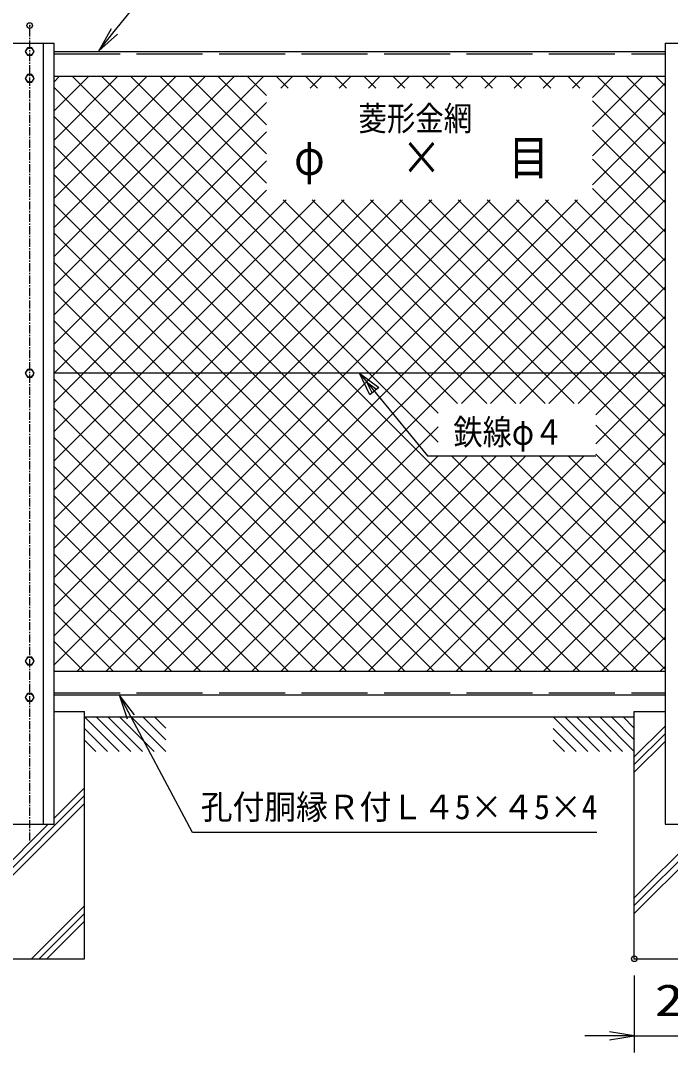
# Model space of a CAD drawing. Units: millimetres, scale not verified. Extents: x -4455 to 4455, y -3150 to 3150.
# Drawn here: x -2703 to -1522, y -9 to 1867 of the extents above; entities that cross this region are included whole.
import ezdxf
from ezdxf.enums import TextEntityAlignment as Align

# ---------------------------------------------------------------- set-up
doc = ezdxf.new("R2010")
doc.units = ezdxf.units.MM
doc.header["$LTSCALE"] = 20
doc.header["$PDMODE"] = 32
doc.header["$PDSIZE"] = 10
doc.linetypes.add('DASHED', pattern=[7.5, 6, -1.5])
doc.linetypes.add('USER1', pattern=[1.125, 0.75, -0.125, 0.125, -0.125])
for name, color, linetype, lineweight in [('0-0_1', 7, 'Continuous', 25), ('0-1_2', 7, 'Continuous', 25), ('0-2_0', 4, 'Continuous', 25), ('0-4_EXTCNT-LMEC0', 4, 'Continuous', 25)]:
    doc.layers.add(name, color=color, linetype=linetype, lineweight=lineweight)
doc.layers.add('0-5_DEFPOINTS', color=7, linetype='Continuous')
doc.styles.add('ＭＳ ゴシック', font='')
doc.styles.get('ＭＳ ゴシック').set_extended_font_data('MS Gothic')

# ---------------------------------------------------------------- blocks, each defined once
blk = doc.blocks.new('DARROWS')
at = {"layer": '0-2_0', "color": 2}
blk.add_line((0, 0), (-19.982, 0), dxfattribs=at)
blk.add_lwpolyline([(-20, -3.333), (0, 0), (-20, 3.333)], dxfattribs=at)
blk = doc.blocks.new('X40')
at = {"layer": '0-2_0'}
for p, q in [((39878.6, 92911.6), (47500.4, 100533.4)), ((39878.6, 93972.2), (46439.7, 100533.4)), ((39878.6, 95032.9), (45379.1, 100533.4)), ((39878.6, 96093.6), (44318.4, 100533.4)), ((39878.6, 97154.2), (43257.8, 100533.4)), ((39878.6, 98214.9), (42197.1, 100533.4)), ((39878.6, 99275.5), (41136.4, 100533.4)), ((39878.6, 100336.2), (40075.8, 100533.4)), ((53843.5, 87224.3), (40534.4, 100533.4)), ((53843.5, 88284.9), (41595.1, 100533.4)), ((54556.1, 88633.1), (42655.7, 100533.4)), ((47602.5, 96647.3), (43716.4, 100533.4)), ((47602.5, 97708), (44777, 100533.4)), ((47602.5, 98768.6), (45837.7, 100533.4)), ((47602.5, 99829.3), (46898.4, 100533.4)), ((48395.2, 100097.3), (47959, 100533.4)), ((48124.9, 100097.3), (48561.1, 100533.4)), ((49455.8, 100097.3), (49019.7, 100533.4)), ((49185.6, 100097.3), (49621.7, 100533.4)), ((50516.5, 100097.3), (50080.3, 100533.4)), ((50246.2, 100097.3), (50682.4, 100533.4)), ((51577.1, 100097.3), (51141, 100533.4)), ((51306.9, 100097.3), (51743, 100533.4)), ((52637.8, 100097.3), (52201.7, 100533.4)), ((52367.6, 100097.3), (52803.7, 100533.4)), ((53698.5, 100097.3), (53262.3, 100533.4)), ((53428.2, 100097.3), (53864.4, 100533.4)), ((54759.1, 100097.3), (54323, 100533.4)), ((54488.9, 100097.3), (54925, 100533.4)), ((55819.8, 100097.3), (55383.6, 100533.4)), ((55549.5, 100097.3), (55985.7, 100533.4)), ((56880.4, 100097.3), (56444.3, 100533.4)), ((56610.2, 100097.3), (57046.3, 100533.4)), ((57941.1, 100097.3), (57505, 100533.4)), ((57670.9, 100097.3), (58107, 100533.4)), ((59001.8, 100097.3), (58565.6, 100533.4)), ((58731.5, 100097.3), (59167.7, 100533.4)), ((59460.5, 98705), (61289, 100533.4)), ((59460.5, 99765.6), (60228.3, 100533.4)), ((59460.5, 97644.3), (62098.6, 100282.3)), ((62098.6, 98061.1), (59626.3, 100533.4)), ((62098.6, 99121.8), (60686.9, 100533.4)), ((62098.6, 100182.4), (61747.6, 100533.4)), ((61113.7, 78893.4), (39878.6, 100128.6)), ((39878.6, 91850.9), (47602.5, 99574.8)), ((62098.6, 97000.5), (59460.5, 99638.5)), ((60053.1, 78893.4), (39878.6, 99067.9)), ((59460.5, 96583.6), (62098.6, 99221.7)), ((39878.6, 90790.3), (47602.5, 98514.1)), ((62098.6, 95939.8), (59460.5, 98577.8)), ((58992.4, 78893.4), (39878.6, 98007.2)), ((42831, 78893.4), (62098.6, 98161)), ((39878.6, 89729.6), (47602.5, 97453.5)), ((62098.6, 94879.1), (59460.5, 97517.2)), ((57931.8, 78893.4), (39878.6, 96946.6)), ((43891.6, 78893.4), (62098.6, 97100.4)), ((62098.6, 93818.5), (59460.5, 96456.5)), ((39878.6, 88668.9), (47602.5, 96392.8)), ((39878.6, 79123), (56797.5, 96041.9)), ((39878.6, 80183.7), (55736.8, 96041.9)), ((39878.6, 81244.3), (54676.2, 96041.9)), ((39878.6, 82305), (53615.5, 96041.9)), ((39878.6, 83365.6), (52554.8, 96041.9)), ((39878.6, 84426.3), (51494.2, 96041.9)), ((39878.6, 85487), (50433.5, 96041.9)), ((39878.6, 86547.6), (49372.9, 96041.9)), ((39878.6, 87608.3), (48312.2, 96041.9)), ((56871.1, 78893.4), (39878.6, 95885.9)), ((40709.6, 78893.4), (57858.1, 96041.9)), ((41770.3, 78893.4), (58918.8, 96041.9)), ((55616.7, 88633.1), (48207.9, 96041.9)), ((56677.4, 88633.1), (49268.5, 96041.9)), ((57738, 88633.1), (50329.2, 96041.9)), ((58798.7, 88633.1), (51389.9, 96041.9)), ((62098.6, 86393.9), (52450.5, 96041.9)), ((62098.6, 87454.5), (53511.2, 96041.9)), ((62098.6, 88515.2), (54571.8, 96041.9)), ((54691.9, 88633.1), (62098.6, 96039.7)), ((62098.6, 89575.8), (55632.5, 96041.9)), ((62098.6, 90636.5), (56693.2, 96041.9)), ((62098.6, 91697.2), (57753.8, 96041.9)), ((62098.6, 92757.8), (58814.5, 96041.9)), ((55752.6, 88633.1), (62098.6, 94979)), ((55810.4, 78893.4), (39878.6, 94825.3)), ((56813.3, 88633.1), (62098.6, 93918.4)), ((54749.8, 78893.4), (39878.6, 93764.6)), ((53689.1, 78893.4), (39878.6, 92703.9)), ((57873.9, 88633.1), (62098.6, 92857.7)), ((52628.5, 78893.4), (39878.6, 91643.3)), ((58934.6, 88633.1), (62098.6, 91797.1)), ((51567.8, 78893.4), (39878.6, 90582.6)), ((59585.7, 88223.6), (62098.6, 90736.4)), ((50507.1, 78893.4), (39878.6, 89522)), ((59585.7, 87162.9), (62098.6, 89675.7)), ((52376.9, 78893.4), (62098.6, 88615.1)), ((49446.5, 78893.4), (39878.6, 88461.3)), ((62098.6, 85333.2), (59585.7, 87846)), ((44952.3, 78893.4), (53843.5, 87784.7)), ((53437.6, 78893.4), (62098.6, 87554.4)), ((48385.8, 78893.4), (39878.6, 87400.6)), ((46012.9, 78893.4), (53852.9, 86733.4)), ((47073.6, 78893.4), (54913.6, 86733.4)), ((48134.3, 78893.4), (55974.2, 86733.4)), ((49194.9, 78893.4), (57034.9, 86733.4)), ((50255.6, 78893.4), (58095.6, 86733.4)), ((51316.2, 78893.4), (59156.2, 86733.4)), ((62098.6, 78969.2), (54334.4, 86733.4)), ((62098.6, 80029.9), (55395.1, 86733.4)), ((62098.6, 81090.6), (56455.7, 86733.4)), ((62098.6, 82151.2), (57516.4, 86733.4)), ((62098.6, 83211.9), (58577.1, 86733.4)), ((62098.6, 84272.5), (59585.7, 86785.4)), ((47325.2, 78893.4), (39878.6, 86340)), ((54498.2, 78893.4), (62098.6, 86493.7)), ((46264.5, 78893.4), (39878.6, 85279.3)), ((55558.9, 78893.4), (62098.6, 85433.1)), ((45203.8, 78893.4), (39878.6, 84218.7)), ((56619.5, 78893.4), (62098.6, 84372.4)), ((57680.2, 78893.4), (62098.6, 83311.8)), ((44143.2, 78893.4), (39878.6, 83158)), ((58740.9, 78893.4), (62098.6, 82251.1)), ((43082.5, 78893.4), (39878.6, 82097.3)), ((59801.5, 78893.4), (62098.6, 81190.4)), ((42021.9, 78893.4), (39878.6, 81036.7)), ((40961.2, 78893.4), (39878.6, 79976)), ((60862.2, 78893.4), (62098.6, 80129.8)), ((39900.5, 78893.4), (39878.6, 78915.4)), ((61922.8, 78893.4), (62098.6, 79069.1))]:
    blk.add_line(p, q, dxfattribs=at)

msp = doc.modelspace()

# ---------------------------------------------------------------- linework, layer by layer
at = {"layer": '0-0_1', "color": 4, "linetype": 'USER1'}
msp.add_line((-2686.94, 375.64), (-2686.94, 1857.95), dxfattribs=at)
at = {"layer": '0-0_1'}
for p, q in [((-2661.94, 405.64), (-2661.94, 1825.63)), ((-2642.44, 405.64), (-2642.44, 1825.63)), ((-1531.44, 1825.63), (-1531.44, 405.64)), ((-2642.44, 1810.64), (-1531.44, 1810.64)), ((-2642.44, 1765.64), (-1531.44, 1765.64)), ((-1531.44, 1225.64), (-2642.44, 1225.64)), ((-2642.44, 683.64), (-1531.44, 683.64)), ((-2642.44, 640.64), (-1531.44, 640.64)), ((-2642.44, 610.64), (-2587.25, 610.64)), ((-2587.25, 160.64), (-2587.25, 610.64)), ((-2587.25, 600.64), (-2437.25, 600.64)), ((-2587.25, 600.64), (-1587.25, 600.64)), ((-1737.25, 600.64), (-1587.25, 600.64)), ((-1587.25, 160.64), (-1587.25, 610.64)), ((-1587.25, 610.64), (-1531.44, 610.64)), ((-2731.44, 405.64), (-2642.44, 405.64)), ((-1531.44, 405.64), (-1442.44, 405.64)), ((-2787.25, 160.64), (-2587.25, 160.64)), ((-1587.25, 160.64), (-1387.25, 160.64))]:
    msp.add_line(p, q, dxfattribs=at)
at = {"layer": '0-0_1', "linetype": 'DASHED'}
for p, q in [((-2642.44, 1806.64), (-1531.44, 1806.64)), ((-2642.44, 644.64), (-1531.44, 644.64))]:
    msp.add_line(p, q, dxfattribs=at)
at = {"layer": '0-0_1', "color": 4}
for p, q in [((-2587.25, 600.64), (-2524.38, 537.76)), ((-2566.04, 600.64), (-2503.17, 537.76)), ((-2544.82, 600.64), (-2481.95, 537.76)), ((-2523.61, 600.64), (-2460.74, 537.76)), ((-2502.4, 600.64), (-2439.53, 537.76)), ((-2481.18, 600.64), (-2439.53, 558.98)), ((-2459.97, 600.64), (-2439.53, 580.19)), ((-1734.97, 600.64), (-1672.1, 537.76)), ((-1713.75, 600.64), (-1650.88, 537.76)), ((-1692.54, 600.64), (-1629.67, 537.76)), ((-1671.33, 600.64), (-1608.46, 537.76)), ((-1650.11, 600.64), (-1587.24, 537.76)), ((-1628.9, 600.64), (-1587.24, 558.98)), ((-1607.69, 600.64), (-1587.24, 580.19)), ((-1531.44, 583.95), (-1587.25, 528.14)), ((-2587.25, 579.42), (-2545.59, 537.76)), ((-1734.97, 579.42), (-1693.31, 537.76)), ((-1531.44, 569.8), (-1587.25, 514)), ((-2587.25, 558.21), (-2566.8, 537.76)), ((-1734.97, 558.21), (-1714.52, 537.76)), ((-1531.44, 555.66), (-1587.25, 499.85)), ((-2642.44, 416.44), (-2587.25, 471.64)), ((-2787.25, 257.49), (-2587.25, 457.49)), ((-1587.25, 257.49), (-1387.25, 457.49)), ((-2787.25, 243.35), (-2587.25, 443.35)), ((-1587.25, 243.35), (-1387.25, 443.35)), ((-2787.25, 271.64), (-2653.25, 405.64)), ((-1587.25, 271.64), (-1453.25, 405.64)), ((-2683.89, 160.64), (-2587.25, 257.28)), ((-2669.75, 160.64), (-2587.25, 243.13)), ((-2655.6, 160.64), (-2587.25, 228.99))]:
    msp.add_line(p, q, dxfattribs=at)
msp.add_lwpolyline([(-2068.37, 1186.53), (-2086.94, 1225.64), (-2052.15, 1199.87)], close=True, dxfattribs=at)
for points in [[(-2086.94, 1225.64), (-1963.59, 1075.64), (-1657.08, 1075.64)], [(-2064.32, 1189.86), (-2073.6, 1209.42), (-2056.21, 1196.53)]]:
    msp.add_lwpolyline(points, dxfattribs=at)
at = {"layer": '0-1_2'}
for p, q in [((-2690.94, 1817.56), (-2694.94, 1810.64)), ((-2694.94, 1810.64), (-2690.94, 1803.71)), ((-2682.94, 1817.56), (-2690.94, 1817.56)), ((-2690.94, 1803.71), (-2682.94, 1803.71)), ((-2690.94, 1768.56), (-2694.94, 1761.64)), ((-2682.94, 1768.56), (-2690.94, 1768.56)), ((-2694.94, 1761.64), (-2690.94, 1754.71)), ((-2690.94, 1754.71), (-2682.94, 1754.71)), ((-2690.94, 1232.56), (-2694.94, 1225.64)), ((-2694.94, 1225.64), (-2690.94, 1218.71)), ((-2682.94, 1232.56), (-2690.94, 1232.56)), ((-2690.94, 1218.71), (-2682.94, 1218.71)), ((-2690.94, 709.06), (-2694.94, 702.14)), ((-2694.94, 702.14), (-2690.94, 695.21)), ((-2682.94, 709.06), (-2690.94, 709.06)), ((-2690.94, 695.21), (-2682.94, 695.21)), ((-2690.94, 643.06), (-2694.94, 636.14)), ((-2682.94, 643.06), (-2690.94, 643.06)), ((-2694.94, 636.14), (-2690.94, 629.21)), ((-2690.94, 629.21), (-2682.94, 629.21))]:
    msp.add_line(p, q, dxfattribs=at)
for points in [[(-2682.94, 1803.71), (-2678.94, 1810.64), (-2682.94, 1817.56)], [(-2682.94, 1754.71), (-2678.94, 1761.64), (-2682.94, 1768.56)], [(-2682.94, 1218.71), (-2678.94, 1225.64), (-2682.94, 1232.56)], [(-2682.94, 695.21), (-2678.94, 702.14), (-2682.94, 709.06)], [(-2682.94, 629.21), (-2678.94, 636.14), (-2682.94, 643.06)]]:
    msp.add_lwpolyline(points, dxfattribs=at)
for centre in [(-2686.94, 1810.64), (-2686.94, 1761.64), (-2686.94, 1225.64), (-2686.94, 702.14), (-2686.94, 636.14)]:
    msp.add_circle(centre, 6.93, dxfattribs=at)
at = {"layer": '0-2_0', "color": 7}
for p, q in [((-2731.44, 1825.63), (-2642.44, 1825.63)), ((-1531.44, 1825.63), (-1442.44, 1825.63))]:
    msp.add_line(p, q, dxfattribs=at)
at = {"layer": '0-2_0', "color": 1}
msp.add_line((-1587.25, 130.64), (-1587.25, -9.39), dxfattribs=at)
at = {"layer": '0-2_0', "color": 2}
for p, q in [((-1632.25, 20.61), (-1677.25, 20.61)), ((-1587.25, 20.61), (-1387.25, 20.61))]:
    msp.add_line(p, q, dxfattribs=at)
at = {"layer": '0-4_EXTCNT-LMEC0', "color": 2}
msp.add_lwpolyline([(-2533.03, 1846.92), (-2428.37, 1975.97), (-1703.37, 1975.97)], dxfattribs=at)
at = {"layer": '0-4_EXTCNT-LMEC0'}
msp.add_lwpolyline([(-1655.44, 390.73), (-2390.88, 390.73), (-2522.53, 637.99)], dxfattribs=at)
at = {"layer": '0-5_DEFPOINTS'}
for p in [(-2686.94, 1857.95), (-1587.25, 160.64)]:
    msp.add_point(p, dxfattribs=at)

# ---------------------------------------------------------------- block references
at = {"layer": '0-2_0', "xscale": 2.25, "yscale": 2.25}
msp.add_blockref('DARROWS', (-1587.25, 20.61), dxfattribs=at)
at = {"layer": '0-4_EXTCNT-LMEC0', "xscale": 2.25, "yscale": 2.25}
for p, rotation in [((-2561.37, 1811.97), 230.95879), ((-2523.94, 640.64), 118.03173)]:
    msp.add_blockref('DARROWS', p, dxfattribs=dict(at, rotation=rotation))
at = {"layer": '0-4_EXTCNT-LMEC0', "xscale": 0.05, "yscale": 0.05}
msp.add_blockref('X40', (-4636.37, -3261.03), dxfattribs=at)

# ---------------------------------------------------------------- texts
at = {"layer": '0-0_1', "color": 4, "style": 'ＭＳ ゴシック'}
for s, height, width, p in [('菱形金網', 44.57, 0.85, (-2088.94, 1653.36)), ('目', 63.2, 0.85, (-1815.94, 1567.29)), ('φ', 63.2, 0.85, (-2205.94, 1567.29)), ('×', 63.2, 0.85, (-2010.94, 1567.29)), ('鉄線φ４', 45.89, 0.85, (-1916.34, 1081.8)), ('孔付胴縁Ｒ付Ｌ４5×４5×4', 44.57, 0.95, (-2375.77, 401.27))]:
    msp.add_text(s, height=height, dxfattribs=dict(at, width=width)).set_placement(p, align=Align.BOTTOM_LEFT)
at = {"layer": '0-2_0', "color": 3, "style": 'ＭＳ ゴシック', "width": 1.35}
msp.add_text('200', height=57.77, dxfattribs=at).set_placement((-1550.25, 39.51), align=Align.BOTTOM_LEFT)

doc.saveas('drawing.dxf')
